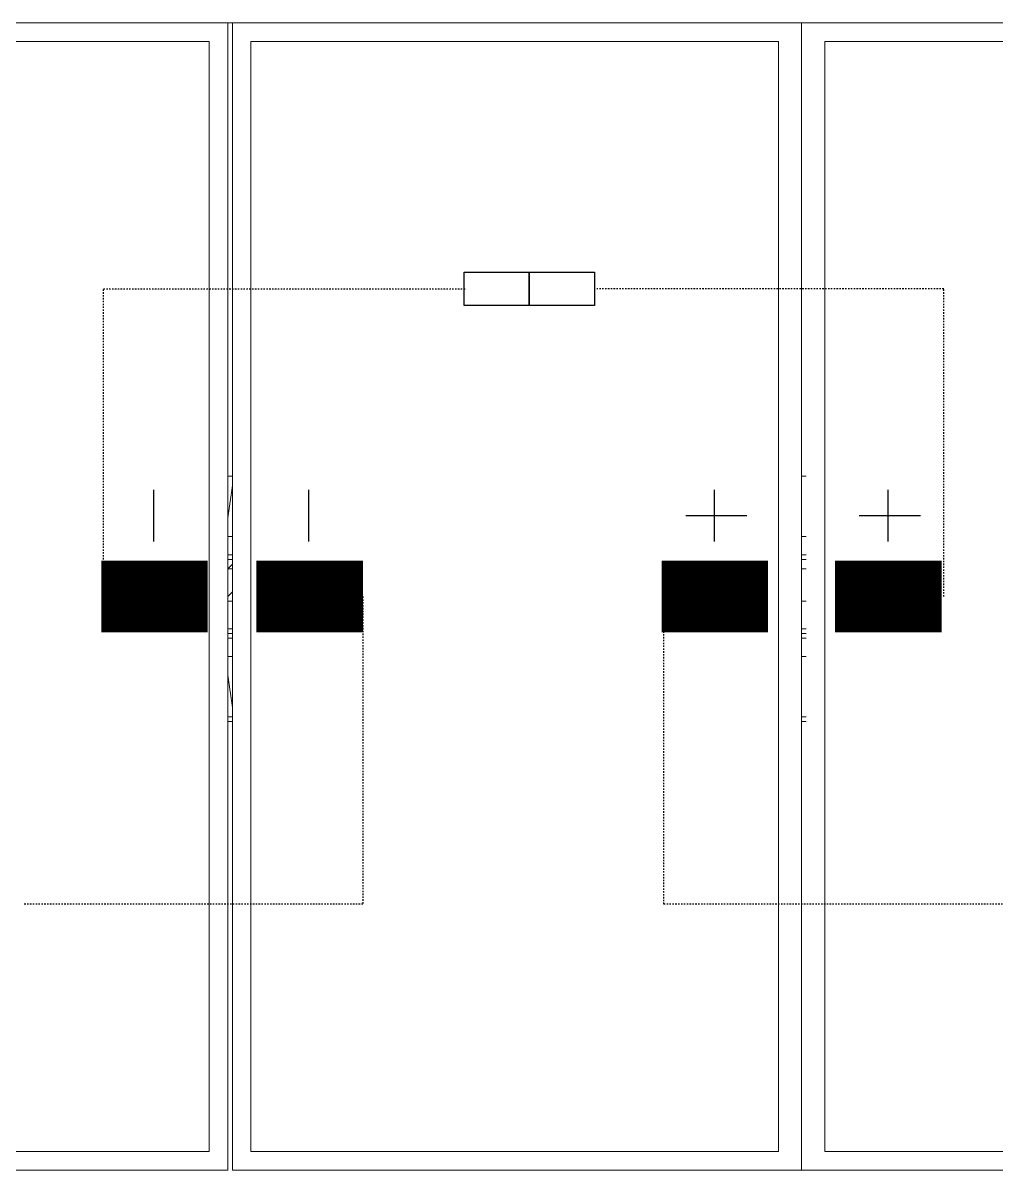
# Model space of a CAD drawing. Header units: feet. Extents: x -12372 to 90117, y -14865 to 4121.
# Drawn here: x 4928.8 to 4996.9, y 3657.8 to 3738.1 of the extents above; entities that cross this region are included whole.
import ezdxf

# ---------------------------------------------------------------- set-up
doc = ezdxf.new("R2010")
doc.units = ezdxf.units.FT
doc.header["$MEASUREMENT"] = 0
doc.linetypes.add('HIDDEN', pattern=[0.375, 0.25, -0.125])
for name, color, linetype in [('E-HARN-COMP', 8, 'Continuous'), ('E-TRNK-CABL-NEG', 6, 'HIDDEN'), ('E-TRUNK-CABLE-POS', 6, 'HIDDEN'), ('Polarity-Text', 7, 'Continuous')]:
    doc.layers.add(name, color=color, linetype=linetype)

# ---------------------------------------------------------------- blocks, each defined once
blk = doc.blocks.new('A$C47dfd34d')
at = {"lineweight": 5}
for points in [[(4.0715, 0.41332), (2.21824, 0.41332)], [(3.65985, 0.24666), (3.65985, 0.24332)], [(3.66152, 0.24666), (3.65985, 0.23499)], [(3.86651, 0.23499), (3.86651, 0.24666), (3.86651, 0.24332)], [(3.65985, 0.22832), (3.66152, 0.22832)], [(3.86651, 0.22832), (3.86818, 0.22832)], [(3.66152, 0.22166), (3.65985, 0.22166)], [(3.65985, 0.21999), (3.66152, 0.21999)], [(3.86651, 0.22166), (3.86818, 0.22166)], [(3.86651, 0.21999), (3.86818, 0.21999)], [(3.66152, 0.21666), (3.65985, 0.21666), (3.66152, 0.21832)], [(3.86651, 0.21832), (3.86651, 0.21666), (3.86818, 0.21666)], [(3.65985, 0.20666), (3.66152, 0.20832)], [(3.86651, 0.20666), (3.86651, 0.20832)], [(3.66152, 0.20499), (3.65985, 0.20499)], [(3.86651, 0.20499), (3.86818, 0.20499)], [(3.65985, 0.19499), (3.66152, 0.19499)], [(3.86651, 0.19499), (3.86818, 0.19499)], [(3.66152, 0.19333), (3.65985, 0.19333)], [(3.65985, 0.19166), (3.66152, 0.19166)], [(3.86651, 0.19333), (3.86818, 0.19333)], [(3.86651, 0.19166), (3.86818, 0.19166)], [(3.66152, 0.18499), (3.65985, 0.18499)], [(3.86651, 0.18499), (3.86818, 0.18499)], [(3.65985, 0.17833), (3.66152, 0.16666)], [(3.86651, 0.16999), (3.86651, 0.16666), (3.86651, 0.17833)], [(3.65985, 0.16999), (3.65985, 0.16666)], [(3.65985, 0.16666), (3.65985, 0.16666)], [(3.86651, 0.16666), (3.86651, 0.16666)], [(3.65985, 0.16333), (3.66152, 0.16333)], [(3.65985, 0.16166), (3.66152, 0.16166)], [(3.86651, 0.16333), (3.86818, 0.16333)], [(3.86651, 0.16166), (3.86818, 0.16166)]]:
    blk.add_lwpolyline(points, dxfattribs=at)
for points in [[(3.45486, 0.41332), (3.45486, 0), (3.65985, 0), (3.65985, 0.41332)], [(3.86651, 0.41332), (3.66152, 0.41332), (3.66152, 0), (3.86651, 0)], [(3.86651, 0), (3.86651, 0.41332), (4.0715, 0.41332), (4.0715, 0)], [(3.65318, 0.40665), (3.65318, 0.00667), (3.46153, 0.00667), (3.46153, 0.40665)], [(3.66818, 0.00667), (3.85818, 0.00667), (3.85818, 0.40665), (3.66818, 0.40665)], [(3.87484, 0.00667), (3.87484, 0.40665), (4.06483, 0.40665), (4.06483, 0.00667)], [(3.66152, 0.24999), (3.65985, 0.24999)], [(3.86818, 0.24999), (3.86651, 0.24999)]]:
    blk.add_lwpolyline(points, close=True, dxfattribs=at)

msp = doc.modelspace()

# ---------------------------------------------------------------- linework, layer by layer
at = {"layer": 'E-HARN-COMP'}
for points in [[(4964.204, 3720.634), (4964.204, 3718.309), (4959.64, 3718.309), (4959.64, 3720.634)], [(4968.768, 3720.634), (4968.768, 3718.309), (4964.204, 3718.309), (4964.204, 3720.634)]]:
    msp.add_lwpolyline(points, close=True, dxfattribs=at)
at = {"layer": 'E-HARN-COMP', "const_width": 5}
for points in [[(4934.252, 3697.936), (4941.706, 3697.936)], [(4952.562, 3697.936), (4945.107, 3697.936)], [(4973.457, 3697.936), (4980.911, 3697.936)], [(4993.054, 3697.936), (4985.599, 3697.936)]]:
    msp.add_lwpolyline(points, dxfattribs=at)
at = {"layer": 'E-TRNK-CABL-NEG', "ltscale": 0.1}
for points in [[(4934.407, 3697.936), (4934.407, 3719.471), (4959.795, 3719.471)], [(4952.562, 3697.936), (4952.562, 3676.401), (4928.772, 3676.401)]]:
    msp.add_lwpolyline(points, dxfattribs=at)
at = {"layer": 'E-TRUNK-CABLE-POS', "ltscale": 0.1}
for points in [[(4993.203, 3697.936), (4993.203, 3719.471), (4968.923, 3719.471)], [(5011.117, 3676.401), (4973.612, 3676.401), (4973.612, 3697.936)]]:
    msp.add_lwpolyline(points, dxfattribs=at)
at = {"layer": 'Polarity-Text'}
for p, q in [((4937.902, 3705.401), (4937.902, 3701.781)), ((4948.757, 3705.401), (4948.757, 3701.781)), ((4977.147, 3705.401), (4977.147, 3701.781)), ((4989.29, 3705.401), (4989.29, 3701.781)), ((4979.423, 3703.591), (4975.148, 3703.591)), ((4991.566, 3703.591), (4987.291, 3703.591))]:
    msp.add_line(p, q, dxfattribs=at)

# ---------------------------------------------------------------- block references
at = {"xscale": 194.318304, "yscale": 194.318304, "zscale": 194.318304}
msp.add_blockref('A$C47dfd34d', (4231.926, 3657.779), dxfattribs=at)

doc.saveas('drawing.dxf')
